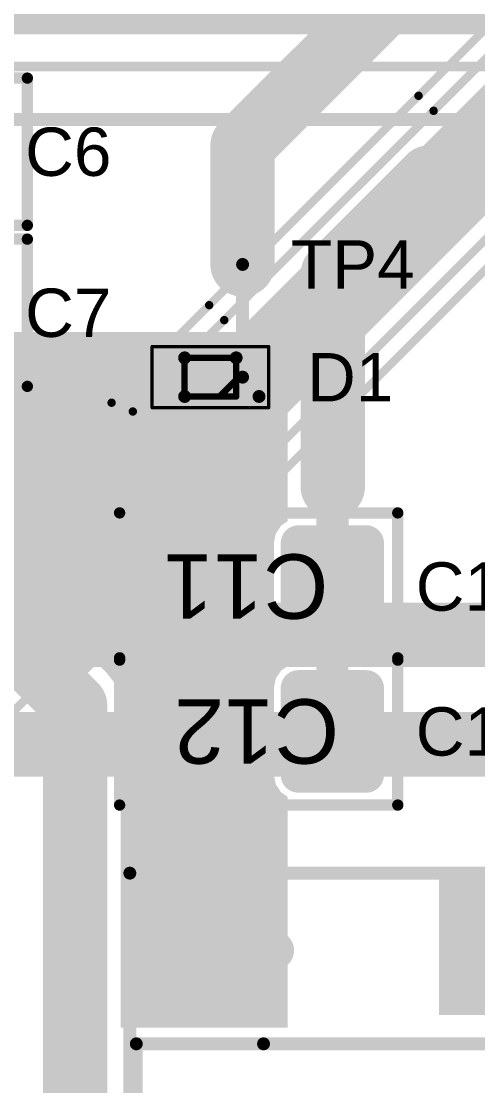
# Model space of a CAD drawing. Header units: inches. Extents: x -3 to 191, y -18 to 93.
# Drawn here: x 23.06 to 30.15, y 60 to 76.52 of the extents above; entities that cross this region are included whole.
import ezdxf

# ---------------------------------------------------------------- set-up
doc = ezdxf.new("R2010")
doc.units = ezdxf.units.IN
for name, color, linetype in [('Bottom Layer', 5, 'Continuous'), ('GND 1', 90, 'Continuous'), ('GND 2', 156, 'Continuous'), ('Mechanical 13', 56, 'Continuous'), ('Mechanical 15', 56, 'Continuous'), ('Mechanical 20', 56, 'Continuous'), ('PWR', 16, 'Continuous'), ('Signal L4', 76, 'Continuous'), ('Top 3D Body', 56, 'Continuous'), ('Top Assembly', 216, 'Continuous'), ('Top Component Center', 56, 'Continuous'), ('Top Courtyard', 56, 'Continuous'), ('Top Layer', 1, 'Continuous'), ('Top Overlay', 2, 'Continuous'), ('Top Paste', 8, 'Continuous'), ('Top Solder', 216, 'Continuous'), ('Via Holes', 16, 'Continuous')]:
    doc.layers.add(name, color=color, linetype=linetype)
doc.styles.add('Arial', font='', dxfattribs={"height": 0.2})
doc.styles.get('Arial').set_extended_font_data('Arial')

# ---------------------------------------------------------------- blocks, each defined once
blk = doc.blocks.new('PAD_RND_1MM_158')
at = {"layer": 'Top Layer'}
h = blk.add_hatch(color=1, dxfattribs=at)
edge = h.paths.add_edge_path()
edge.add_arc((0, 0), 0.5, 0, 360)
at = {"layer": 'Top Solder'}
h = blk.add_hatch(color=216, dxfattribs=at)
edge = h.paths.add_edge_path()
edge.add_arc((0, 0), 0.5, 0, 360)
blk = doc.blocks.new('FP_2_1977223_2_MFG_177')
at = {"layer": 'Top Layer'}
for points in [[(-2.95, 5.6), (-1.55, 5.6), (-1.55, 3.5), (-2.95, 3.5)], [(1.55, 5.6), (2.95, 5.6), (2.95, 3.5), (1.55, 3.5)], [(-2.95, -3.6), (-1.55, -3.6), (-1.55, -5.7), (-2.95, -5.7)], [(1.55, -3.5), (2.95, -3.5), (2.95, -5.6), (1.55, -5.6)]]:
    blk.add_hatch(color=1, dxfattribs=at).paths.add_polyline_path(points)
at = {"layer": 'Top Paste'}
for points in [[(-2.95, 5.6), (-1.55, 5.6), (-1.55, 3.5), (-2.95, 3.5)], [(1.55, 5.6), (2.95, 5.6), (2.95, 3.5), (1.55, 3.5)], [(-2.95, -3.6), (-1.55, -3.6), (-1.55, -5.7), (-2.95, -5.7)], [(1.55, -3.5), (2.95, -3.5), (2.95, -5.6), (1.55, -5.6)]]:
    blk.add_hatch(color=8, dxfattribs=at).paths.add_polyline_path(points)
at = {"layer": 'Top Solder'}
for points in [[(-2.95, 5.6), (-1.55, 5.6), (-1.55, 3.5), (-2.95, 3.5)], [(1.55, 5.6), (2.95, 5.6), (2.95, 3.5), (1.55, 3.5)], [(-2.95, -3.6), (-1.55, -3.6), (-1.55, -5.7), (-2.95, -5.7)], [(1.55, -3.5), (2.95, -3.5), (2.95, -5.6), (1.55, -5.6)]]:
    blk.add_hatch(color=216, dxfattribs=at).paths.add_polyline_path(points)
at = {"layer": 'Top 3D Body'}
for points in [[(3.15, 3.15, 0.2, 0.2, 0), (-3.15, 3.15, 0.2, 0.2, 0)], [(-3.15, 3.15, 0.2, 0.2, 0), (-3.15, -3.15, 0.2, 0.2, 0)], [(3.15, 3.15, 0.2, 0.2, 0), (3.15, -3.15, 0.2, 0.2, 0)], [(3.15, -3.15, 0.2, 0.2, 0), (-3.15, -3.15, 0.2, 0.2, 0)]]:
    blk.add_lwpolyline(points, format="xyseb", dxfattribs=at)
for points in [[(-3.2, 3.15, 0.1, 0.1, 1), (-3.1, 3.15, 0.1, 0.1, 1)], [(-3.2, 3.15, 0.1, 0.1, 1), (-3.1, 3.15, 0.1, 0.1, 1)], [(3.1, 3.15, 0.1, 0.1, 1), (3.2, 3.15, 0.1, 0.1, 1)], [(3.1, 3.15, 0.1, 0.1, 1), (3.2, 3.15, 0.1, 0.1, 1)], [(-3.2, -3.15, 0.1, 0.1, 1), (-3.1, -3.15, 0.1, 0.1, 1)], [(-3.2, -3.15, 0.1, 0.1, 1), (-3.1, -3.15, 0.1, 0.1, 1)], [(3.1, -3.15, 0.1, 0.1, 1), (3.2, -3.15, 0.1, 0.1, 1)], [(3.1, -3.15, 0.1, 0.1, 1), (3.2, -3.15, 0.1, 0.1, 1)]]:
    blk.add_lwpolyline(points, format="xyseb", close=True, dxfattribs=at)
at = {"layer": 'Top Assembly'}
for points in [[(3.25, 5.7, 0.2, 0.2, 0), (-3.25, 5.7, 0.2, 0.2, 0)], [(-3.25, 5.7, 0.2, 0.2, 0), (-3.25, -5.8, 0.2, 0.2, 0)], [(3.25, 5.7, 0.2, 0.2, 0), (3.25, -5.8, 0.2, 0.2, 0)], [(3.25, -5.8, 0.2, 0.2, 0), (-3.25, -5.8, 0.2, 0.2, 0)]]:
    blk.add_lwpolyline(points, format="xyseb", dxfattribs=at)
for points in [[(-3.3, 5.7, 0.1, 0.1, 1), (-3.2, 5.7, 0.1, 0.1, 1)], [(-3.3, 5.7, 0.1, 0.1, 1), (-3.2, 5.7, 0.1, 0.1, 1)], [(3.2, 5.7, 0.1, 0.1, 1), (3.3, 5.7, 0.1, 0.1, 1)], [(3.2, 5.7, 0.1, 0.1, 1), (3.3, 5.7, 0.1, 0.1, 1)], [(-3.3, -5.8, 0.1, 0.1, 1), (-3.2, -5.8, 0.1, 0.1, 1)], [(-3.3, -5.8, 0.1, 0.1, 1), (-3.2, -5.8, 0.1, 0.1, 1)], [(3.2, -5.8, 0.1, 0.1, 1), (3.3, -5.8, 0.1, 0.1, 1)], [(3.2, -5.8, 0.1, 0.1, 1), (3.3, -5.8, 0.1, 0.1, 1)]]:
    blk.add_lwpolyline(points, format="xyseb", close=True, dxfattribs=at)
at = {"layer": 'Top Component Center'}
for points in [[(0, 0.5, 0.1, 0.1, 0), (0, -0.5, 0.1, 0.1, 0)], [(0.5, 0, 0.1, 0.1, 0), (-0.5, 0, 0.1, 0.1, 0)]]:
    blk.add_lwpolyline(points, format="xyseb", dxfattribs=at)
for points in [[(-0.025, 0.5, 0.05, 0.05, 1), (0.025, 0.5, 0.05, 0.05, 1)], [(-0.525, 0, 0.05, 0.05, 1), (-0.475, 0, 0.05, 0.05, 1)], [(0.475, 0, 0.05, 0.05, 1), (0.525, 0, 0.05, 0.05, 1)], [(-0.025, -0.5, 0.05, 0.05, 1), (0.025, -0.5, 0.05, 0.05, 1)]]:
    blk.add_lwpolyline(points, format="xyseb", close=True, dxfattribs=at)
at = {"layer": 'Top Courtyard'}
for points in [[(3.25, 5.7, 0.2, 0.2, 0), (-3.25, 5.7, 0.2, 0.2, 0)], [(-3.25, 5.7, 0.2, 0.2, 0), (-3.25, -5.8, 0.2, 0.2, 0)], [(3.25, 5.7, 0.2, 0.2, 0), (3.25, -5.8, 0.2, 0.2, 0)], [(3.25, -5.8, 0.2, 0.2, 0), (-3.25, -5.8, 0.2, 0.2, 0)]]:
    blk.add_lwpolyline(points, format="xyseb", dxfattribs=at)
for points in [[(-3.3, 5.7, 0.1, 0.1, 1), (-3.2, 5.7, 0.1, 0.1, 1)], [(-3.3, 5.7, 0.1, 0.1, 1), (-3.2, 5.7, 0.1, 0.1, 1)], [(3.2, 5.7, 0.1, 0.1, 1), (3.3, 5.7, 0.1, 0.1, 1)], [(3.2, 5.7, 0.1, 0.1, 1), (3.3, 5.7, 0.1, 0.1, 1)], [(-3.3, -5.8, 0.1, 0.1, 1), (-3.2, -5.8, 0.1, 0.1, 1)], [(-3.3, -5.8, 0.1, 0.1, 1), (-3.2, -5.8, 0.1, 0.1, 1)], [(3.2, -5.8, 0.1, 0.1, 1), (3.3, -5.8, 0.1, 0.1, 1)], [(3.2, -5.8, 0.1, 0.1, 1), (3.3, -5.8, 0.1, 0.1, 1)]]:
    blk.add_lwpolyline(points, format="xyseb", close=True, dxfattribs=at)
at = {"layer": 'Top Overlay'}
for points in [[(2.375, 6.15, 0.25, 0.25, 1), (2.125, 6.15, 0.25, 0.25, 1)], [(2.063, 6.15, 0.125, 0.125, 1), (2.187, 6.15, 0.125, 0.125, 1)], [(2.313, 6.15, 0.125, 0.125, 1), (2.438, 6.15, 0.125, 0.125, 1)], [(-3.2, 3.15, 0.1, 0.1, 1), (-3.1, 3.15, 0.1, 0.1, 1)], [(-1.225, 3.15, 0.1, 0.1, 1), (-1.125, 3.15, 0.1, 0.1, 1)], [(1.125, 3.15, 0.1, 0.1, 1), (1.225, 3.15, 0.1, 0.1, 1)], [(3.1, 3.15, 0.1, 0.1, 1), (3.2, 3.15, 0.1, 0.1, 1)], [(-3.2, -3.15, 0.1, 0.1, 1), (-3.1, -3.15, 0.1, 0.1, 1)], [(-3.2, -3.15, 0.1, 0.1, 1), (-3.1, -3.15, 0.1, 0.1, 1)], [(1.125, -3.15, 0.1, 0.1, 1), (1.225, -3.15, 0.1, 0.1, 1)], [(3.1, -3.15, 0.1, 0.1, 1), (3.2, -3.15, 0.1, 0.1, 1)]]:
    blk.add_lwpolyline(points, format="xyseb", close=True, dxfattribs=at)
for points in [[(-3.15, 3.15, 0.2, 0.2, 0), (-3.15, -3.15, 0.2, 0.2, 0)], [(1.175, 3.15, 0.2, 0.2, 0), (-1.175, 3.15, 0.2, 0.2, 0)], [(3.15, 3.15, 0.2, 0.2, 0), (3.15, -3.15, 0.2, 0.2, 0)], [(1.175, -3.15, 0.2, 0.2, 0), (-3.15, -3.15, 0.2, 0.2, 0)]]:
    blk.add_lwpolyline(points, format="xyseb", dxfattribs=at)
at = {"layer": 'Top Assembly', "style": 'Arial'}
blk.add_text('SW1', height=1, dxfattribs=at).set_placement((0, -0.039))
blk = doc.blocks.new('FP_SBH11_PBPC_D08_ST_BK_MFG_324')
at = {"layer": 'Top 3D Body'}
blk.add_lwpolyline([(14.01, 4.65, 0.2, 0.2, 0), (-14.01, 4.65, 0.2, 0.2, 0)], format="xyseb", dxfattribs=at)
at = {"layer": 'Top Assembly'}
blk.add_lwpolyline([(14.11, 4.75, 0.2, 0.2, 0), (-14.11, 4.75, 0.2, 0.2, 0)], format="xyseb", dxfattribs=at)
at = {"layer": 'Top Courtyard'}
blk.add_lwpolyline([(14.11, 4.75, 0.2, 0.2, 0), (-14.11, 4.75, 0.2, 0.2, 0)], format="xyseb", dxfattribs=at)
at = {"layer": 'Top Overlay'}
blk.add_lwpolyline([(14.01, 4.65, 0.2, 0.2, 0), (-14.01, 4.65, 0.2, 0.2, 0)], format="xyseb", dxfattribs=at)
blk = doc.blocks.new('SODFL1006X40N_346')
at = {"layer": 'Top Layer'}
for points in [[(-0.755, 0.16), (-0.245, 0.16), (-0.245, -0.16), (-0.755, -0.16)], [(0.245, 0.16), (0.755, 0.16), (0.755, -0.16), (0.245, -0.16)]]:
    blk.add_hatch(color=1, dxfattribs=at).paths.add_polyline_path(points)
at = {"layer": 'Top Paste'}
for points in [[(-0.755, 0.16), (-0.245, 0.16), (-0.245, -0.16), (-0.755, -0.16)], [(0.245, 0.16), (0.755, 0.16), (0.755, -0.16), (0.245, -0.16)]]:
    blk.add_hatch(color=8, dxfattribs=at).paths.add_polyline_path(points)
at = {"layer": 'Top Solder'}
for points in [[(-0.857, 0.262), (-0.143, 0.262), (-0.143, -0.262), (-0.857, -0.262)], [(0.143, 0.262), (0.857, 0.262), (0.857, -0.262), (0.143, -0.262)]]:
    blk.add_hatch(color=216, dxfattribs=at).paths.add_polyline_path(points)
at = {"layer": 'Mechanical 15'}
for points in [[(-0.145, 0.3, 0.1, 0.1, 0), (-0.4, 0.045, 0.1, 0.1, 0)], [(-0.4, 0.3, 0.1, 0.1, 0), (-0.4, -0.3, 0.1, 0.1, 0)], [(0.4, 0.3, 0.1, 0.1, 0), (-0.4, 0.3, 0.1, 0.1, 0)], [(0.4, 0.3, 0.1, 0.1, 0), (0.4, -0.3, 0.1, 0.1, 0)], [(0.4, -0.3, 0.1, 0.1, 0), (-0.4, -0.3, 0.1, 0.1, 0)]]:
    blk.add_lwpolyline(points, format="xyseb", dxfattribs=at)
for points in [[(-0.425, 0.3, 0.05, 0.05, 1), (-0.375, 0.3, 0.05, 0.05, 1)], [(-0.425, 0.3, 0.05, 0.05, 1), (-0.375, 0.3, 0.05, 0.05, 1)], [(-0.17, 0.3, 0.05, 0.05, 1), (-0.12, 0.3, 0.05, 0.05, 1)], [(0.375, 0.3, 0.05, 0.05, 1), (0.425, 0.3, 0.05, 0.05, 1)], [(0.375, 0.3, 0.05, 0.05, 1), (0.425, 0.3, 0.05, 0.05, 1)], [(-0.425, 0.045, 0.05, 0.05, 1), (-0.375, 0.045, 0.05, 0.05, 1)], [(-0.425, -0.3, 0.05, 0.05, 1), (-0.375, -0.3, 0.05, 0.05, 1)], [(-0.425, -0.3, 0.05, 0.05, 1), (-0.375, -0.3, 0.05, 0.05, 1)], [(0.375, -0.3, 0.05, 0.05, 1), (0.425, -0.3, 0.05, 0.05, 1)], [(0.375, -0.3, 0.05, 0.05, 1), (0.425, -0.3, 0.05, 0.05, 1)]]:
    blk.add_lwpolyline(points, format="xyseb", close=True, dxfattribs=at)
at = {"layer": 'Mechanical 20'}
for points in [[(-0.905, 0.475, 0.05, 0.05, 0), (-0.905, -0.475, 0.05, 0.05, 0)], [(0.905, 0.475, 0.05, 0.05, 0), (-0.905, 0.475, 0.05, 0.05, 0)], [(0.905, 0.475, 0.05, 0.05, 0), (0.905, -0.475, 0.05, 0.05, 0)], [(0.905, -0.475, 0.05, 0.05, 0), (-0.905, -0.475, 0.05, 0.05, 0)]]:
    blk.add_lwpolyline(points, format="xyseb", dxfattribs=at)
for points in [[(-0.917, 0.475, 0.025, 0.025, 1), (-0.893, 0.475, 0.025, 0.025, 1)], [(-0.917, 0.475, 0.025, 0.025, 1), (-0.893, 0.475, 0.025, 0.025, 1)], [(0.893, 0.475, 0.025, 0.025, 1), (0.917, 0.475, 0.025, 0.025, 1)], [(0.893, 0.475, 0.025, 0.025, 1), (0.917, 0.475, 0.025, 0.025, 1)], [(-0.917, -0.475, 0.025, 0.025, 1), (-0.893, -0.475, 0.025, 0.025, 1)], [(-0.917, -0.475, 0.025, 0.025, 1), (-0.893, -0.475, 0.025, 0.025, 1)], [(0.893, -0.475, 0.025, 0.025, 1), (0.917, -0.475, 0.025, 0.025, 1)], [(0.893, -0.475, 0.025, 0.025, 1), (0.917, -0.475, 0.025, 0.025, 1)]]:
    blk.add_lwpolyline(points, format="xyseb", close=True, dxfattribs=at)
at = {"layer": 'Top Overlay'}
for points in [[(0.4, 0.3, 0.2, 0.2, 0), (-0.755, 0.3, 0.2, 0.2, 0)], [(0.4, -0.3, 0.2, 0.2, 0), (-0.4, -0.3, 0.2, 0.2, 0)]]:
    blk.add_lwpolyline(points, format="xyseb", dxfattribs=at)
for points in [[(-0.805, 0.3, 0.1, 0.1, 1), (-0.705, 0.3, 0.1, 0.1, 1)], [(0.35, 0.3, 0.1, 0.1, 1), (0.45, 0.3, 0.1, 0.1, 1)], [(-0.45, -0.3, 0.1, 0.1, 1), (-0.35, -0.3, 0.1, 0.1, 1)], [(0.35, -0.3, 0.1, 0.1, 1), (0.45, -0.3, 0.1, 0.1, 1)]]:
    blk.add_lwpolyline(points, format="xyseb", close=True, dxfattribs=at)
blk = doc.blocks.new('CAP_0805_511')
at = {"layer": 'Top Layer'}
h = blk.add_hatch(color=1, dxfattribs=at)
edge = h.paths.add_edge_path()
edge.add_arc((-1.668, 0.675), 0.175, 90, 180)
edge.add_line((-1.843, 0.675), (-1.843, -0.675))
edge.add_arc((-1.668, -0.675), 0.175, 180, 270)
edge.add_line((-1.668, -0.85), (-0.618, -0.85))
edge.add_arc((-0.618, -0.675), 0.175, 270, 360)
edge.add_line((-0.443, -0.675), (-0.443, 0.675))
edge.add_arc((-0.618, 0.675), 0.175, 0, 90)
edge.add_line((-0.618, 0.85), (-1.668, 0.85))
h = blk.add_hatch(color=1, dxfattribs=at)
edge = h.paths.add_edge_path()
edge.add_arc((0.618, 0.675), 0.175, 90, 180)
edge.add_line((0.443, 0.675), (0.443, -0.675))
edge.add_arc((0.618, -0.675), 0.175, 180, 270)
edge.add_line((0.618, -0.85), (1.668, -0.85))
edge.add_arc((1.668, -0.675), 0.175, 270, 360)
edge.add_line((1.843, -0.675), (1.843, 0.675))
edge.add_arc((1.668, 0.675), 0.175, 0, 90)
edge.add_line((1.668, 0.85), (0.618, 0.85))
at = {"layer": 'Top Paste'}
h = blk.add_hatch(color=8, dxfattribs=at)
edge = h.paths.add_edge_path()
edge.add_arc((-1.668, 0.675), 0.175, 90, 180)
edge.add_line((-1.843, 0.675), (-1.843, -0.675))
edge.add_arc((-1.668, -0.675), 0.175, 180, 270)
edge.add_line((-1.668, -0.85), (-0.618, -0.85))
edge.add_arc((-0.618, -0.675), 0.175, 270, 360)
edge.add_line((-0.443, -0.675), (-0.443, 0.675))
edge.add_arc((-0.618, 0.675), 0.175, 0, 90)
edge.add_line((-0.618, 0.85), (-1.668, 0.85))
h = blk.add_hatch(color=8, dxfattribs=at)
edge = h.paths.add_edge_path()
edge.add_arc((0.618, 0.675), 0.175, 90, 180)
edge.add_line((0.443, 0.675), (0.443, -0.675))
edge.add_arc((0.618, -0.675), 0.175, 180, 270)
edge.add_line((0.618, -0.85), (1.668, -0.85))
edge.add_arc((1.668, -0.675), 0.175, 270, 360)
edge.add_line((1.843, -0.675), (1.843, 0.675))
edge.add_arc((1.668, 0.675), 0.175, 0, 90)
edge.add_line((1.668, 0.85), (0.618, 0.85))
at = {"layer": 'Top Solder'}
h = blk.add_hatch(color=216, dxfattribs=at)
edge = h.paths.add_edge_path()
edge.add_arc((-1.668, 0.675), 0.277, 90, 180)
edge.add_line((-1.945, 0.675), (-1.945, -0.675))
edge.add_arc((-1.668, -0.675), 0.277, 180, 270)
edge.add_line((-1.668, -0.952), (-0.618, -0.952))
edge.add_arc((-0.618, -0.675), 0.277, 270, 360)
edge.add_line((-0.341, -0.675), (-0.341, 0.675))
edge.add_arc((-0.618, 0.675), 0.277, 0, 90)
edge.add_line((-0.618, 0.952), (-1.668, 0.952))
h = blk.add_hatch(color=216, dxfattribs=at)
edge = h.paths.add_edge_path()
edge.add_arc((0.618, 0.675), 0.277, 90, 180)
edge.add_line((0.341, 0.675), (0.341, -0.675))
edge.add_arc((0.618, -0.675), 0.277, 180, 270)
edge.add_line((0.618, -0.952), (1.668, -0.952))
edge.add_arc((1.668, -0.675), 0.277, 270, 360)
edge.add_line((1.945, -0.675), (1.945, 0.675))
edge.add_arc((1.668, 0.675), 0.277, 0, 90)
edge.add_line((1.668, 0.952), (0.618, 0.952))
at = {"layer": 'Mechanical 13'}
for points in [[(2.159, 1.143, 0.175, 0.175, 0), (-2.159, 1.143, 0.175, 0.175, 0)], [(-2.159, 1.143, 0.175, 0.175, 0), (-2.159, -1.143, 0.175, 0.175, 0)], [(2.159, 1.143, 0.175, 0.175, 0), (2.159, -1.143, 0.175, 0.175, 0)], [(2.159, -1.143, 0.175, 0.175, 0), (-2.159, -1.143, 0.175, 0.175, 0)]]:
    blk.add_lwpolyline(points, format="xyseb", dxfattribs=at)
for points in [[(-2.203, 1.143, 0.0875, 0.0875, 1), (-2.115, 1.143, 0.0875, 0.0875, 1)], [(-2.203, 1.143, 0.0875, 0.0875, 1), (-2.115, 1.143, 0.0875, 0.0875, 1)], [(2.115, 1.143, 0.0875, 0.0875, 1), (2.203, 1.143, 0.0875, 0.0875, 1)], [(2.115, 1.143, 0.0875, 0.0875, 1), (2.203, 1.143, 0.0875, 0.0875, 1)], [(-2.203, -1.143, 0.0875, 0.0875, 1), (-2.115, -1.143, 0.0875, 0.0875, 1)], [(-2.203, -1.143, 0.0875, 0.0875, 1), (-2.115, -1.143, 0.0875, 0.0875, 1)], [(2.115, -1.143, 0.0875, 0.0875, 1), (2.203, -1.143, 0.0875, 0.0875, 1)], [(2.115, -1.143, 0.0875, 0.0875, 1), (2.203, -1.143, 0.0875, 0.0875, 1)]]:
    blk.add_lwpolyline(points, format="xyseb", close=True, dxfattribs=at)
at = {"layer": 'Mechanical 13', "style": 'Arial'}
blk.add_text('C12', height=1, dxfattribs=at).set_placement((-1.25, -0.5))
blk = doc.blocks.new('CAP_0805_512')
at = {"layer": 'Top Layer'}
h = blk.add_hatch(color=1, dxfattribs=at)
edge = h.paths.add_edge_path()
edge.add_arc((-1.668, 0.675), 0.175, 90, 180)
edge.add_line((-1.843, 0.675), (-1.843, -0.675))
edge.add_arc((-1.668, -0.675), 0.175, 180, 270)
edge.add_line((-1.668, -0.85), (-0.618, -0.85))
edge.add_arc((-0.618, -0.675), 0.175, 270, 360)
edge.add_line((-0.443, -0.675), (-0.443, 0.675))
edge.add_arc((-0.618, 0.675), 0.175, 0, 90)
edge.add_line((-0.618, 0.85), (-1.668, 0.85))
h = blk.add_hatch(color=1, dxfattribs=at)
edge = h.paths.add_edge_path()
edge.add_arc((0.618, 0.675), 0.175, 90, 180)
edge.add_line((0.443, 0.675), (0.443, -0.675))
edge.add_arc((0.618, -0.675), 0.175, 180, 270)
edge.add_line((0.618, -0.85), (1.668, -0.85))
edge.add_arc((1.668, -0.675), 0.175, 270, 360)
edge.add_line((1.843, -0.675), (1.843, 0.675))
edge.add_arc((1.668, 0.675), 0.175, 0, 90)
edge.add_line((1.668, 0.85), (0.618, 0.85))
at = {"layer": 'Top Paste'}
h = blk.add_hatch(color=8, dxfattribs=at)
edge = h.paths.add_edge_path()
edge.add_arc((-1.668, 0.675), 0.175, 90, 180)
edge.add_line((-1.843, 0.675), (-1.843, -0.675))
edge.add_arc((-1.668, -0.675), 0.175, 180, 270)
edge.add_line((-1.668, -0.85), (-0.618, -0.85))
edge.add_arc((-0.618, -0.675), 0.175, 270, 360)
edge.add_line((-0.443, -0.675), (-0.443, 0.675))
edge.add_arc((-0.618, 0.675), 0.175, 0, 90)
edge.add_line((-0.618, 0.85), (-1.668, 0.85))
h = blk.add_hatch(color=8, dxfattribs=at)
edge = h.paths.add_edge_path()
edge.add_arc((0.618, 0.675), 0.175, 90, 180)
edge.add_line((0.443, 0.675), (0.443, -0.675))
edge.add_arc((0.618, -0.675), 0.175, 180, 270)
edge.add_line((0.618, -0.85), (1.668, -0.85))
edge.add_arc((1.668, -0.675), 0.175, 270, 360)
edge.add_line((1.843, -0.675), (1.843, 0.675))
edge.add_arc((1.668, 0.675), 0.175, 0, 90)
edge.add_line((1.668, 0.85), (0.618, 0.85))
at = {"layer": 'Top Solder'}
h = blk.add_hatch(color=216, dxfattribs=at)
edge = h.paths.add_edge_path()
edge.add_arc((-1.668, 0.675), 0.277, 90, 180)
edge.add_line((-1.945, 0.675), (-1.945, -0.675))
edge.add_arc((-1.668, -0.675), 0.277, 180, 270)
edge.add_line((-1.668, -0.952), (-0.618, -0.952))
edge.add_arc((-0.618, -0.675), 0.277, 270, 360)
edge.add_line((-0.341, -0.675), (-0.341, 0.675))
edge.add_arc((-0.618, 0.675), 0.277, 0, 90)
edge.add_line((-0.618, 0.952), (-1.668, 0.952))
h = blk.add_hatch(color=216, dxfattribs=at)
edge = h.paths.add_edge_path()
edge.add_arc((0.618, 0.675), 0.277, 90, 180)
edge.add_line((0.341, 0.675), (0.341, -0.675))
edge.add_arc((0.618, -0.675), 0.277, 180, 270)
edge.add_line((0.618, -0.952), (1.668, -0.952))
edge.add_arc((1.668, -0.675), 0.277, 270, 360)
edge.add_line((1.945, -0.675), (1.945, 0.675))
edge.add_arc((1.668, 0.675), 0.277, 0, 90)
edge.add_line((1.668, 0.952), (0.618, 0.952))
at = {"layer": 'Mechanical 13'}
for points in [[(2.159, 1.143, 0.175, 0.175, 0), (-2.159, 1.143, 0.175, 0.175, 0)], [(-2.159, 1.143, 0.175, 0.175, 0), (-2.159, -1.143, 0.175, 0.175, 0)], [(2.159, 1.143, 0.175, 0.175, 0), (2.159, -1.143, 0.175, 0.175, 0)], [(2.159, -1.143, 0.175, 0.175, 0), (-2.159, -1.143, 0.175, 0.175, 0)]]:
    blk.add_lwpolyline(points, format="xyseb", dxfattribs=at)
for points in [[(-2.203, 1.143, 0.0875, 0.0875, 1), (-2.115, 1.143, 0.0875, 0.0875, 1)], [(-2.203, 1.143, 0.0875, 0.0875, 1), (-2.115, 1.143, 0.0875, 0.0875, 1)], [(2.115, 1.143, 0.0875, 0.0875, 1), (2.203, 1.143, 0.0875, 0.0875, 1)], [(2.115, 1.143, 0.0875, 0.0875, 1), (2.203, 1.143, 0.0875, 0.0875, 1)], [(-2.203, -1.143, 0.0875, 0.0875, 1), (-2.115, -1.143, 0.0875, 0.0875, 1)], [(-2.203, -1.143, 0.0875, 0.0875, 1), (-2.115, -1.143, 0.0875, 0.0875, 1)], [(2.115, -1.143, 0.0875, 0.0875, 1), (2.203, -1.143, 0.0875, 0.0875, 1)], [(2.115, -1.143, 0.0875, 0.0875, 1), (2.203, -1.143, 0.0875, 0.0875, 1)]]:
    blk.add_lwpolyline(points, format="xyseb", close=True, dxfattribs=at)
at = {"layer": 'Mechanical 13', "style": 'Arial'}
blk.add_text('C11', height=1, dxfattribs=at).set_placement((-1.083, -0.5))
blk = doc.blocks.new('CAP_0805_516')
at = {"layer": 'Top Layer'}
h = blk.add_hatch(color=1, dxfattribs=at)
edge = h.paths.add_edge_path()
edge.add_arc((-1.668, 0.675), 0.175, 90, 180)
edge.add_line((-1.843, 0.675), (-1.843, -0.675))
edge.add_arc((-1.668, -0.675), 0.175, 180, 270)
edge.add_line((-1.668, -0.85), (-0.618, -0.85))
edge.add_arc((-0.618, -0.675), 0.175, 270, 360)
edge.add_line((-0.443, -0.675), (-0.443, 0.675))
edge.add_arc((-0.618, 0.675), 0.175, 0, 90)
edge.add_line((-0.618, 0.85), (-1.668, 0.85))
h = blk.add_hatch(color=1, dxfattribs=at)
edge = h.paths.add_edge_path()
edge.add_arc((0.618, 0.675), 0.175, 90, 180)
edge.add_line((0.443, 0.675), (0.443, -0.675))
edge.add_arc((0.618, -0.675), 0.175, 180, 270)
edge.add_line((0.618, -0.85), (1.668, -0.85))
edge.add_arc((1.668, -0.675), 0.175, 270, 360)
edge.add_line((1.843, -0.675), (1.843, 0.675))
edge.add_arc((1.668, 0.675), 0.175, 0, 90)
edge.add_line((1.668, 0.85), (0.618, 0.85))
at = {"layer": 'Top Paste'}
h = blk.add_hatch(color=8, dxfattribs=at)
edge = h.paths.add_edge_path()
edge.add_arc((-1.668, 0.675), 0.175, 90, 180)
edge.add_line((-1.843, 0.675), (-1.843, -0.675))
edge.add_arc((-1.668, -0.675), 0.175, 180, 270)
edge.add_line((-1.668, -0.85), (-0.618, -0.85))
edge.add_arc((-0.618, -0.675), 0.175, 270, 360)
edge.add_line((-0.443, -0.675), (-0.443, 0.675))
edge.add_arc((-0.618, 0.675), 0.175, 0, 90)
edge.add_line((-0.618, 0.85), (-1.668, 0.85))
h = blk.add_hatch(color=8, dxfattribs=at)
edge = h.paths.add_edge_path()
edge.add_arc((0.618, 0.675), 0.175, 90, 180)
edge.add_line((0.443, 0.675), (0.443, -0.675))
edge.add_arc((0.618, -0.675), 0.175, 180, 270)
edge.add_line((0.618, -0.85), (1.668, -0.85))
edge.add_arc((1.668, -0.675), 0.175, 270, 360)
edge.add_line((1.843, -0.675), (1.843, 0.675))
edge.add_arc((1.668, 0.675), 0.175, 0, 90)
edge.add_line((1.668, 0.85), (0.618, 0.85))
at = {"layer": 'Top Solder'}
h = blk.add_hatch(color=216, dxfattribs=at)
edge = h.paths.add_edge_path()
edge.add_arc((-1.668, 0.675), 0.277, 90, 180)
edge.add_line((-1.945, 0.675), (-1.945, -0.675))
edge.add_arc((-1.668, -0.675), 0.277, 180, 270)
edge.add_line((-1.668, -0.952), (-0.618, -0.952))
edge.add_arc((-0.618, -0.675), 0.277, 270, 360)
edge.add_line((-0.341, -0.675), (-0.341, 0.675))
edge.add_arc((-0.618, 0.675), 0.277, 0, 90)
edge.add_line((-0.618, 0.952), (-1.668, 0.952))
h = blk.add_hatch(color=216, dxfattribs=at)
edge = h.paths.add_edge_path()
edge.add_arc((0.618, 0.675), 0.277, 90, 180)
edge.add_line((0.341, 0.675), (0.341, -0.675))
edge.add_arc((0.618, -0.675), 0.277, 180, 270)
edge.add_line((0.618, -0.952), (1.668, -0.952))
edge.add_arc((1.668, -0.675), 0.277, 270, 360)
edge.add_line((1.945, -0.675), (1.945, 0.675))
edge.add_arc((1.668, 0.675), 0.277, 0, 90)
edge.add_line((1.668, 0.952), (0.618, 0.952))
at = {"layer": 'Mechanical 13'}
for points in [[(2.159, 1.143, 0.175, 0.175, 0), (-2.159, 1.143, 0.175, 0.175, 0)], [(-2.159, 1.143, 0.175, 0.175, 0), (-2.159, -1.143, 0.175, 0.175, 0)], [(2.159, 1.143, 0.175, 0.175, 0), (2.159, -1.143, 0.175, 0.175, 0)], [(2.159, -1.143, 0.175, 0.175, 0), (-2.159, -1.143, 0.175, 0.175, 0)]]:
    blk.add_lwpolyline(points, format="xyseb", dxfattribs=at)
for points in [[(-2.203, 1.143, 0.0875, 0.0875, 1), (-2.115, 1.143, 0.0875, 0.0875, 1)], [(-2.203, 1.143, 0.0875, 0.0875, 1), (-2.115, 1.143, 0.0875, 0.0875, 1)], [(2.115, 1.143, 0.0875, 0.0875, 1), (2.203, 1.143, 0.0875, 0.0875, 1)], [(2.115, 1.143, 0.0875, 0.0875, 1), (2.203, 1.143, 0.0875, 0.0875, 1)], [(-2.203, -1.143, 0.0875, 0.0875, 1), (-2.115, -1.143, 0.0875, 0.0875, 1)], [(-2.203, -1.143, 0.0875, 0.0875, 1), (-2.115, -1.143, 0.0875, 0.0875, 1)], [(2.115, -1.143, 0.0875, 0.0875, 1), (2.203, -1.143, 0.0875, 0.0875, 1)], [(2.115, -1.143, 0.0875, 0.0875, 1), (2.203, -1.143, 0.0875, 0.0875, 1)]]:
    blk.add_lwpolyline(points, format="xyseb", close=True, dxfattribs=at)
at = {"layer": 'Mechanical 13', "style": 'Arial'}
blk.add_text('C7', height=1, dxfattribs=at).set_placement((-0.833, -0.5))
blk = doc.blocks.new('CAP_0805_517')
at = {"layer": 'Top Layer'}
h = blk.add_hatch(color=1, dxfattribs=at)
edge = h.paths.add_edge_path()
edge.add_arc((-1.668, 0.675), 0.175, 90, 180)
edge.add_line((-1.843, 0.675), (-1.843, -0.675))
edge.add_arc((-1.668, -0.675), 0.175, 180, 270)
edge.add_line((-1.668, -0.85), (-0.618, -0.85))
edge.add_arc((-0.618, -0.675), 0.175, 270, 360)
edge.add_line((-0.443, -0.675), (-0.443, 0.675))
edge.add_arc((-0.618, 0.675), 0.175, 0, 90)
edge.add_line((-0.618, 0.85), (-1.668, 0.85))
h = blk.add_hatch(color=1, dxfattribs=at)
edge = h.paths.add_edge_path()
edge.add_arc((0.618, 0.675), 0.175, 90, 180)
edge.add_line((0.443, 0.675), (0.443, -0.675))
edge.add_arc((0.618, -0.675), 0.175, 180, 270)
edge.add_line((0.618, -0.85), (1.668, -0.85))
edge.add_arc((1.668, -0.675), 0.175, 270, 360)
edge.add_line((1.843, -0.675), (1.843, 0.675))
edge.add_arc((1.668, 0.675), 0.175, 0, 90)
edge.add_line((1.668, 0.85), (0.618, 0.85))
at = {"layer": 'Top Paste'}
h = blk.add_hatch(color=8, dxfattribs=at)
edge = h.paths.add_edge_path()
edge.add_arc((-1.668, 0.675), 0.175, 90, 180)
edge.add_line((-1.843, 0.675), (-1.843, -0.675))
edge.add_arc((-1.668, -0.675), 0.175, 180, 270)
edge.add_line((-1.668, -0.85), (-0.618, -0.85))
edge.add_arc((-0.618, -0.675), 0.175, 270, 360)
edge.add_line((-0.443, -0.675), (-0.443, 0.675))
edge.add_arc((-0.618, 0.675), 0.175, 0, 90)
edge.add_line((-0.618, 0.85), (-1.668, 0.85))
h = blk.add_hatch(color=8, dxfattribs=at)
edge = h.paths.add_edge_path()
edge.add_arc((0.618, 0.675), 0.175, 90, 180)
edge.add_line((0.443, 0.675), (0.443, -0.675))
edge.add_arc((0.618, -0.675), 0.175, 180, 270)
edge.add_line((0.618, -0.85), (1.668, -0.85))
edge.add_arc((1.668, -0.675), 0.175, 270, 360)
edge.add_line((1.843, -0.675), (1.843, 0.675))
edge.add_arc((1.668, 0.675), 0.175, 0, 90)
edge.add_line((1.668, 0.85), (0.618, 0.85))
at = {"layer": 'Top Solder'}
h = blk.add_hatch(color=216, dxfattribs=at)
edge = h.paths.add_edge_path()
edge.add_arc((-1.668, 0.675), 0.277, 90, 180)
edge.add_line((-1.945, 0.675), (-1.945, -0.675))
edge.add_arc((-1.668, -0.675), 0.277, 180, 270)
edge.add_line((-1.668, -0.952), (-0.618, -0.952))
edge.add_arc((-0.618, -0.675), 0.277, 270, 360)
edge.add_line((-0.341, -0.675), (-0.341, 0.675))
edge.add_arc((-0.618, 0.675), 0.277, 0, 90)
edge.add_line((-0.618, 0.952), (-1.668, 0.952))
h = blk.add_hatch(color=216, dxfattribs=at)
edge = h.paths.add_edge_path()
edge.add_arc((0.618, 0.675), 0.277, 90, 180)
edge.add_line((0.341, 0.675), (0.341, -0.675))
edge.add_arc((0.618, -0.675), 0.277, 180, 270)
edge.add_line((0.618, -0.952), (1.668, -0.952))
edge.add_arc((1.668, -0.675), 0.277, 270, 360)
edge.add_line((1.945, -0.675), (1.945, 0.675))
edge.add_arc((1.668, 0.675), 0.277, 0, 90)
edge.add_line((1.668, 0.952), (0.618, 0.952))
at = {"layer": 'Mechanical 13'}
for points in [[(2.159, 1.143, 0.175, 0.175, 0), (-2.159, 1.143, 0.175, 0.175, 0)], [(-2.159, 1.143, 0.175, 0.175, 0), (-2.159, -1.143, 0.175, 0.175, 0)], [(2.159, 1.143, 0.175, 0.175, 0), (2.159, -1.143, 0.175, 0.175, 0)], [(2.159, -1.143, 0.175, 0.175, 0), (-2.159, -1.143, 0.175, 0.175, 0)]]:
    blk.add_lwpolyline(points, format="xyseb", dxfattribs=at)
for points in [[(-2.203, 1.143, 0.0875, 0.0875, 1), (-2.115, 1.143, 0.0875, 0.0875, 1)], [(-2.203, 1.143, 0.0875, 0.0875, 1), (-2.115, 1.143, 0.0875, 0.0875, 1)], [(2.115, 1.143, 0.0875, 0.0875, 1), (2.203, 1.143, 0.0875, 0.0875, 1)], [(2.115, 1.143, 0.0875, 0.0875, 1), (2.203, 1.143, 0.0875, 0.0875, 1)], [(-2.203, -1.143, 0.0875, 0.0875, 1), (-2.115, -1.143, 0.0875, 0.0875, 1)], [(-2.203, -1.143, 0.0875, 0.0875, 1), (-2.115, -1.143, 0.0875, 0.0875, 1)], [(2.115, -1.143, 0.0875, 0.0875, 1), (2.203, -1.143, 0.0875, 0.0875, 1)], [(2.115, -1.143, 0.0875, 0.0875, 1), (2.203, -1.143, 0.0875, 0.0875, 1)]]:
    blk.add_lwpolyline(points, format="xyseb", close=True, dxfattribs=at)
at = {"layer": 'Mechanical 13', "style": 'Arial'}
blk.add_text('C6', height=1, dxfattribs=at).set_placement((-0.833, -0.5))

msp = doc.modelspace()

# ---------------------------------------------------------------- hatches: boundary and pattern name
at = {"layer": 'Bottom Layer'}
msp.add_hatch(color=5, dxfattribs=at).paths.add_polyline_path([(34.56, 77.78), (34.472, 77.721), (34.472, 77.721), (22.409, 65.658), (22.239, 65.678), (22.21, 65.702), (22.21, 66.2), (22.21, 67.498), (24.988, 70.275), (24.988, 70.275), (24.988, 70.275), (26.406, 71.694), (26.406, 71.694), (29.656, 74.944), (29.656, 74.944), (32.642, 77.93), (34.534, 77.93)])
h = msp.add_hatch(color=5, dxfattribs=at)
edge = h.paths.add_edge_path()
edge.add_arc((25.5, 69.429), 0.3, 0, 360)
h = msp.add_hatch(color=5, dxfattribs=at)
edge = h.paths.add_edge_path()
edge.add_arc((27.9, 69.3), 0.3, 0, 360)
h = msp.add_hatch(color=5, dxfattribs=at)
edge = h.paths.add_edge_path()
edge.add_arc((25.6, 64.05), 0.3, 0, 360)
h = msp.add_hatch(color=5, dxfattribs=at)
edge = h.paths.add_edge_path()
edge.add_arc((27, 62.1), 0.3, 0, 360)
h = msp.add_hatch(color=5, dxfattribs=at)
edge = h.paths.add_edge_path()
edge.add_arc((23.9, 60.9), 0.3, 0, 360)
at = {"layer": 'GND 1'}
h = msp.add_hatch(color=90, dxfattribs=at)
edge = h.paths.add_edge_path()
edge.add_arc((25.5, 69.429), 0.3, 0, 360)
h = msp.add_hatch(color=90, dxfattribs=at)
edge = h.paths.add_edge_path()
edge.add_arc((27.9, 69.3), 0.3, 0, 360)
h = msp.add_hatch(color=90, dxfattribs=at)
edge = h.paths.add_edge_path()
edge.add_arc((25.6, 64.05), 0.3, 0, 360)
h = msp.add_hatch(color=90, dxfattribs=at)
edge = h.paths.add_edge_path()
edge.add_arc((27, 62.1), 0.3, 0, 360)
h = msp.add_hatch(color=90, dxfattribs=at)
edge = h.paths.add_edge_path()
edge.add_arc((23.9, 60.9), 0.3, 0, 360)
at = {"layer": 'GND 2'}
h = msp.add_hatch(color=156, dxfattribs=at)
edge = h.paths.add_edge_path()
edge.add_arc((25.5, 69.429), 0.3, 0, 360)
h = msp.add_hatch(color=156, dxfattribs=at)
edge = h.paths.add_edge_path()
edge.add_arc((27.9, 69.3), 0.3, 0, 360)
h = msp.add_hatch(color=156, dxfattribs=at)
edge = h.paths.add_edge_path()
edge.add_arc((25.6, 64.05), 0.3, 0, 360)
h = msp.add_hatch(color=156, dxfattribs=at)
edge = h.paths.add_edge_path()
edge.add_arc((27, 62.1), 0.3, 0, 360)
h = msp.add_hatch(color=156, dxfattribs=at)
edge = h.paths.add_edge_path()
edge.add_arc((23.9, 60.9), 0.3, 0, 360)
at = {"layer": 'PWR'}
h = msp.add_hatch(color=16, dxfattribs=at)
edge = h.paths.add_edge_path()
edge.add_arc((25.5, 69.429), 0.3, 0, 360)
h = msp.add_hatch(color=16, dxfattribs=at)
edge = h.paths.add_edge_path()
edge.add_arc((27.9, 69.3), 0.3, 0, 360)
h = msp.add_hatch(color=16, dxfattribs=at)
edge = h.paths.add_edge_path()
edge.add_arc((25.6, 64.05), 0.3, 0, 360)
h = msp.add_hatch(color=16, dxfattribs=at)
edge = h.paths.add_edge_path()
edge.add_arc((27, 62.1), 0.3, 0, 360)
h = msp.add_hatch(color=16, dxfattribs=at)
edge = h.paths.add_edge_path()
edge.add_arc((23.9, 60.9), 0.3, 0, 360)
at = {"layer": 'Signal L4'}
h = msp.add_hatch(color=76, dxfattribs=at)
edge = h.paths.add_edge_path()
edge.add_arc((25.5, 69.429), 0.3, 0, 360)
h = msp.add_hatch(color=76, dxfattribs=at)
edge = h.paths.add_edge_path()
edge.add_arc((27.9, 69.3), 0.3, 0, 360)
h = msp.add_hatch(color=76, dxfattribs=at)
edge = h.paths.add_edge_path()
edge.add_arc((25.6, 64.05), 0.3, 0, 360)
h = msp.add_hatch(color=76, dxfattribs=at)
edge = h.paths.add_edge_path()
edge.add_arc((27, 62.1), 0.3, 0, 360)
h = msp.add_hatch(color=76, dxfattribs=at)
edge = h.paths.add_edge_path()
edge.add_arc((23.9, 60.9), 0.3, 0, 360)
at = {"layer": 'Top Layer'}
msp.add_hatch(color=1, dxfattribs=at).paths.add_polyline_path([(27.2, 68.764), (27.098, 68.695), (27.015, 68.571), (26.986, 68.425), (26.986, 67.075), (27.015, 66.929), (27.098, 66.805), (27.2, 66.736), (27.2, 66.514), (27.098, 66.445), (27.015, 66.321), (26.986, 66.175), (26.986, 64.825), (27.015, 64.679), (27.098, 64.555), (27.2, 64.486), (27.2, 60.9), (24.606, 60.9), (24.606, 65.9), (24.582, 66.083), (24.511, 66.253), (24.399, 66.399), (22.849, 67.949), (22.849, 70.995), (22.857, 71), (26.045, 71), (26.045, 70.64), (26.955, 70.64), (26.955, 71), (27.2, 71)])
h = msp.add_hatch(color=1, dxfattribs=at)
edge = h.paths.add_edge_path()
edge.add_arc((25.5, 69.429), 0.3, 0, 360)
h = msp.add_hatch(color=1, dxfattribs=at)
edge = h.paths.add_edge_path()
edge.add_arc((27.9, 69.3), 0.3, 0, 360)
h = msp.add_hatch(color=1, dxfattribs=at)
edge = h.paths.add_edge_path()
edge.add_arc((25.6, 64.05), 0.3, 0, 360)
h = msp.add_hatch(color=1, dxfattribs=at)
edge = h.paths.add_edge_path()
edge.add_arc((27, 62.1), 0.3, 0, 360)
h = msp.add_hatch(color=1, dxfattribs=at)
edge = h.paths.add_edge_path()
edge.add_arc((23.9, 60.9), 0.3, 0, 360)
at = {"layer": 'Via Holes'}
h = msp.add_hatch(color=7, dxfattribs=at)
edge = h.paths.add_edge_path()
edge.add_arc((25.5, 69.429), 0.15, 0, 360)
h = msp.add_hatch(color=7, dxfattribs=at)
edge = h.paths.add_edge_path()
edge.add_arc((27.9, 69.3), 0.15, 0, 360)
h = msp.add_hatch(color=7, dxfattribs=at)
edge = h.paths.add_edge_path()
edge.add_arc((25.6, 64.05), 0.15, 0, 360)
h = msp.add_hatch(color=7, dxfattribs=at)
edge = h.paths.add_edge_path()
edge.add_arc((27, 62.1), 0.15, 0, 360)
h = msp.add_hatch(color=7, dxfattribs=at)
edge = h.paths.add_edge_path()
edge.add_arc((23.9, 60.9), 0.15, 0, 360)

# ---------------------------------------------------------------- linework, layer by layer
at = {"layer": 'Bottom Layer'}
for points in [[(29.232, 75.368, 0.13, 0.13, 0), (32.393, 78.53, 0.13, 0.13, 0)], [(29.465, 75.135, 0.13, 0.13, 0), (32.53, 78.2, 0.13, 0.13, 0)], [(22.6, 65.467, 0.13, 0.13, 0), (34.663, 77.53, 0.13, 0.13, 0)], [(22.93, 65.33, 0.13, 0.13, 0), (34.4, 76.8, 0.13, 0.13, 0)], [(25.982, 72.118, 0.13, 0.13, 0), (29.232, 75.368, 0.13, 0.13, 0)], [(26.215, 71.885, 0.13, 0.13, 0), (29.465, 75.135, 0.13, 0.13, 0)], [(24.467, 70.603, 0.13, 0.13, 0), (25.982, 72.118, 0.13, 0.13, 0)], [(24.797, 70.467, 0.13, 0.13, 0), (26.215, 71.885, 0.13, 0.13, 0)], [(21.61, 67.746, 0.13, 0.13, 0), (24.467, 70.603, 0.13, 0.13, 0)], [(24.467, 70.603, 0.13, 0.13, 0), (24.467, 70.603, 0.13, 0.13, 0)], [(21.94, 67.61, 0.13, 0.13, 0), (24.797, 70.467, 0.13, 0.13, 0)], [(24.797, 70.467, 0.13, 0.13, 0), (24.797, 70.467, 0.13, 0.13, 0)]]:
    msp.add_lwpolyline(points, format="xyseb", dxfattribs=at)
for points in [[(29.199, 75.368, 0.0651, 0.0651, 1), (29.264, 75.368, 0.0651, 0.0651, 1)], [(29.199, 75.368, 0.0651, 0.0651, 1), (29.264, 75.368, 0.0651, 0.0651, 1)], [(29.433, 75.135, 0.0651, 0.0651, 1), (29.498, 75.135, 0.0651, 0.0651, 1)], [(29.433, 75.135, 0.0651, 0.0651, 1), (29.498, 75.135, 0.0651, 0.0651, 1)], [(25.949, 72.118, 0.0651, 0.0651, 1), (26.014, 72.118, 0.0651, 0.0651, 1)], [(25.949, 72.118, 0.0651, 0.0651, 1), (26.014, 72.118, 0.0651, 0.0651, 1)], [(26.183, 71.885, 0.0651, 0.0651, 1), (26.248, 71.885, 0.0651, 0.0651, 1)], [(26.183, 71.885, 0.0651, 0.0651, 1), (26.248, 71.885, 0.0651, 0.0651, 1)], [(24.434, 70.603, 0.0651, 0.0651, 1), (24.499, 70.603, 0.0651, 0.0651, 1)], [(24.434, 70.603, 0.0651, 0.0651, 1), (24.499, 70.603, 0.0651, 0.0651, 1)], [(24.434, 70.603, 0.0651, 0.0651, 1), (24.499, 70.603, 0.0651, 0.0651, 1)], [(24.434, 70.603, 0.0651, 0.0651, 1), (24.499, 70.603, 0.0651, 0.0651, 1)], [(24.764, 70.467, 0.0651, 0.0651, 1), (24.829, 70.467, 0.0651, 0.0651, 1)], [(24.764, 70.467, 0.0651, 0.0651, 1), (24.829, 70.467, 0.0651, 0.0651, 1)], [(24.764, 70.467, 0.0651, 0.0651, 1), (24.829, 70.467, 0.0651, 0.0651, 1)], [(24.764, 70.467, 0.0651, 0.0651, 1), (24.829, 70.467, 0.0651, 0.0651, 1)]]:
    msp.add_lwpolyline(points, format="xyseb", close=True, dxfattribs=at)
at = {"layer": 'PWR'}
for points in [[(27.9, 72.6, 1, 1, 0), (29.4, 74.1, 1, 1, 0)], [(29.4, 74.1, 1, 1, 0), (35.2, 74.1, 1, 1, 0)], [(27.9, 71.2, 1, 1, 0), (27.9, 72.6, 1, 1, 0)], [(18.5, 71.2, 1, 1, 0), (27.9, 71.2, 1, 1, 0)], [(27.9, 69.3, 1, 1, 0), (27.9, 71.2, 1, 1, 0)], [(19.9, 67, 1, 1, 0), (33.3, 67, 1, 1, 0)], [(18.2, 65.3, 1, 1, 0), (44.1, 65.3, 1, 1, 0)], [(23.9, 59.3, 1, 1, 0), (23.9, 60.9, 1, 1, 0)]]:
    msp.add_lwpolyline(points, format="xyseb", dxfattribs=at)
for points in [[(29.15, 74.1, 0.5, 0.5, 1), (29.65, 74.1, 0.5, 0.5, 1)], [(29.15, 74.1, 0.5, 0.5, 1), (29.65, 74.1, 0.5, 0.5, 1)], [(27.65, 72.6, 0.5, 0.5, 1), (28.15, 72.6, 0.5, 0.5, 1)], [(27.65, 72.6, 0.5, 0.5, 1), (28.15, 72.6, 0.5, 0.5, 1)], [(27.65, 71.2, 0.5, 0.5, 1), (28.15, 71.2, 0.5, 0.5, 1)], [(27.65, 71.2, 0.5, 0.5, 1), (28.15, 71.2, 0.5, 0.5, 1)], [(27.65, 71.2, 0.5, 0.5, 1), (28.15, 71.2, 0.5, 0.5, 1)], [(27.65, 69.3, 0.5, 0.5, 1), (28.15, 69.3, 0.5, 0.5, 1)], [(23.65, 60.9, 0.5, 0.5, 1), (24.15, 60.9, 0.5, 0.5, 1)]]:
    msp.add_lwpolyline(points, format="xyseb", close=True, dxfattribs=at)
at = {"layer": 'Signal L4'}
for points in [[(10.085, 76.4, 0.152, 0.152, 0), (44.5, 76.4, 0.152, 0.152, 0)], [(11.476, 75.824, 0.152, 0.152, 0), (46.324, 75.824, 0.152, 0.152, 0)], [(20.3, 75, 0.2, 0.2, 0), (48.2, 75, 0.2, 0.2, 0)]]:
    msp.add_lwpolyline(points, format="xyseb", dxfattribs=at)
at = {"layer": 'Top Layer'}
for points in [[(26.5, 74.6, 1, 1, 0), (30.24, 78.34, 1, 1, 0)], [(26.5, 72.75, 1, 1, 0), (26.5, 74.6, 1, 1, 0)], [(26.5, 71, 0.2, 0.2, 0), (26.5, 72.75, 0.2, 0.2, 0)], [(26.5, 72.75, 0.2, 0.2, 0), (26.5, 72.75, 0.2, 0.2, 0)], [(25.5, 69.429, 0.5, 0.5, 0), (25.5, 71, 0.5, 0.5, 0)], [(26.5, 71, 0.2, 0.2, 0), (26.5, 71, 0.2, 0.2, 0)], [(25.5, 69.429, 0.5, 0.5, 0), (25.519, 69.409, 0.5, 0.5, 0)], [(25.519, 67.838, 0.5, 0.5, 0), (25.519, 69.409, 0.5, 0.5, 0)], [(27.897, 69.297, 0.5, 0.5, 0), (27.9, 69.3, 0.5, 0.5, 0)], [(27.897, 67.753, 0.5, 0.5, 0), (27.897, 69.297, 0.5, 0.5, 0)], [(22.143, 67.657, 1, 1, 0), (23.9, 65.9, 1, 1, 0)], [(25.519, 67.838, 0.5, 0.5, 0), (25.607, 67.75, 0.5, 0.5, 0)], [(25.607, 65.5, 0.5, 0.5, 0), (25.607, 67.75, 0.5, 0.5, 0)], [(27.893, 67.75, 0.5, 0.5, 0), (27.897, 67.753, 0.5, 0.5, 0)], [(27.893, 65.5, 0.5, 0.5, 0), (27.893, 67.75, 0.5, 0.5, 0)], [(23.9, 60.9, 1, 1, 0), (23.9, 65.9, 1, 1, 0)], [(25.6, 65.493, 0.5, 0.5, 0), (25.607, 65.5, 0.5, 0.5, 0)], [(25.604, 65.496, 0.5, 0.5, 0), (25.607, 65.5, 0.5, 0.5, 0)], [(25.604, 64.053, 0.5, 0.5, 0), (25.604, 65.496, 0.5, 0.5, 0)], [(25.6, 64.05, 0.5, 0.5, 0), (25.604, 64.053, 0.5, 0.5, 0)], [(25.75, 62.05, 0.5, 0.5, 0), (25.8, 62.1, 0.5, 0.5, 0)], [(25.8, 62.1, 0.5, 0.5, 0), (27, 62.1, 0.5, 0.5, 0)]]:
    msp.add_lwpolyline(points, format="xyseb", dxfattribs=at)
for points in [[(26.25, 74.6, 0.5, 0.5, 1), (26.75, 74.6, 0.5, 0.5, 1)], [(26.25, 74.6, 0.5, 0.5, 1), (26.75, 74.6, 0.5, 0.5, 1)], [(26.25, 72.75, 0.5, 0.5, 1), (26.75, 72.75, 0.5, 0.5, 1)], [(26.45, 72.75, 0.1, 0.1, 1), (26.55, 72.75, 0.1, 0.1, 1)], [(26.45, 72.75, 0.1, 0.1, 1), (26.55, 72.75, 0.1, 0.1, 1)], [(26.45, 72.75, 0.1, 0.1, 1), (26.55, 72.75, 0.1, 0.1, 1)], [(25.375, 71, 0.25, 0.25, 1), (25.625, 71, 0.25, 0.25, 1)], [(26.45, 71, 0.1, 0.1, 1), (26.55, 71, 0.1, 0.1, 1)], [(26.45, 71, 0.1, 0.1, 1), (26.55, 71, 0.1, 0.1, 1)], [(26.45, 71, 0.1, 0.1, 1), (26.55, 71, 0.1, 0.1, 1)], [(25.375, 69.429, 0.25, 0.25, 1), (25.625, 69.429, 0.25, 0.25, 1)], [(25.375, 69.429, 0.25, 0.25, 1), (25.625, 69.429, 0.25, 0.25, 1)], [(25.394, 69.409, 0.25, 0.25, 1), (25.644, 69.409, 0.25, 0.25, 1)], [(25.394, 69.409, 0.25, 0.25, 1), (25.644, 69.409, 0.25, 0.25, 1)], [(27.772, 69.297, 0.25, 0.25, 1), (28.022, 69.297, 0.25, 0.25, 1)], [(27.772, 69.297, 0.25, 0.25, 1), (28.022, 69.297, 0.25, 0.25, 1)], [(27.775, 69.3, 0.25, 0.25, 1), (28.025, 69.3, 0.25, 0.25, 1)], [(25.394, 67.838, 0.25, 0.25, 1), (25.644, 67.838, 0.25, 0.25, 1)], [(25.394, 67.838, 0.25, 0.25, 1), (25.644, 67.838, 0.25, 0.25, 1)], [(25.482, 67.75, 0.25, 0.25, 1), (25.732, 67.75, 0.25, 0.25, 1)], [(25.482, 67.75, 0.25, 0.25, 1), (25.732, 67.75, 0.25, 0.25, 1)], [(27.768, 67.75, 0.25, 0.25, 1), (28.018, 67.75, 0.25, 0.25, 1)], [(27.768, 67.75, 0.25, 0.25, 1), (28.018, 67.75, 0.25, 0.25, 1)], [(27.772, 67.753, 0.25, 0.25, 1), (28.022, 67.753, 0.25, 0.25, 1)], [(27.772, 67.753, 0.25, 0.25, 1), (28.022, 67.753, 0.25, 0.25, 1)], [(23.65, 65.9, 0.5, 0.5, 1), (24.15, 65.9, 0.5, 0.5, 1)], [(23.65, 65.9, 0.5, 0.5, 1), (24.15, 65.9, 0.5, 0.5, 1)], [(25.475, 65.493, 0.25, 0.25, 1), (25.725, 65.493, 0.25, 0.25, 1)], [(25.479, 65.496, 0.25, 0.25, 1), (25.729, 65.496, 0.25, 0.25, 1)], [(25.479, 65.496, 0.25, 0.25, 1), (25.729, 65.496, 0.25, 0.25, 1)], [(25.482, 65.5, 0.25, 0.25, 1), (25.732, 65.5, 0.25, 0.25, 1)], [(25.482, 65.5, 0.25, 0.25, 1), (25.732, 65.5, 0.25, 0.25, 1)], [(25.482, 65.5, 0.25, 0.25, 1), (25.732, 65.5, 0.25, 0.25, 1)], [(27.768, 65.5, 0.25, 0.25, 1), (28.018, 65.5, 0.25, 0.25, 1)], [(25.475, 64.05, 0.25, 0.25, 1), (25.725, 64.05, 0.25, 0.25, 1)], [(25.479, 64.053, 0.25, 0.25, 1), (25.729, 64.053, 0.25, 0.25, 1)], [(25.479, 64.053, 0.25, 0.25, 1), (25.729, 64.053, 0.25, 0.25, 1)], [(25.625, 62.05, 0.25, 0.25, 1), (25.875, 62.05, 0.25, 0.25, 1)], [(25.675, 62.1, 0.25, 0.25, 1), (25.925, 62.1, 0.25, 0.25, 1)], [(25.675, 62.1, 0.25, 0.25, 1), (25.925, 62.1, 0.25, 0.25, 1)], [(26.875, 62.1, 0.25, 0.25, 1), (27.125, 62.1, 0.25, 0.25, 1)], [(23.65, 60.9, 0.5, 0.5, 1), (24.15, 60.9, 0.5, 0.5, 1)]]:
    msp.add_lwpolyline(points, format="xyseb", close=True, dxfattribs=at)

# ---------------------------------------------------------------- block references
for name, p, rotation in [('FP_SBH11_PBPC_D08_ST_BK_MFG_324', (34.05, 81.25), 180), ('CAP_0805_517', (21, 74.5), 180), ('CAP_0805_516', (21, 72), 180), ('PAD_RND_1MM_158', (26.5, 72.75), 90), ('SODFL1006X40N_346', (26, 71), 180), ('CAP_0805_512', (26.75, 67.75), 180), ('CAP_0805_511', (26.75, 65.5), 180), ('FP_2_1977223_2_MFG_177', (28, 57.5), 180)]:
    msp.add_blockref(name, p, dxfattribs=dict(rotation=rotation))

# ---------------------------------------------------------------- texts
at = {"layer": 'Top Overlay', "style": 'Arial'}
for s, p in [('C6', (23.125, 74.125)), ('TP4', (27.25, 72.375)), ('C7', (23.125, 71.625)), ('D1', (27.5, 70.625)), ('C11', (29.188, 67.375)), ('C12', (29.188, 65.125))]:
    msp.add_text(s, height=0.75, dxfattribs=at).set_placement(p)

doc.saveas('drawing.dxf')
